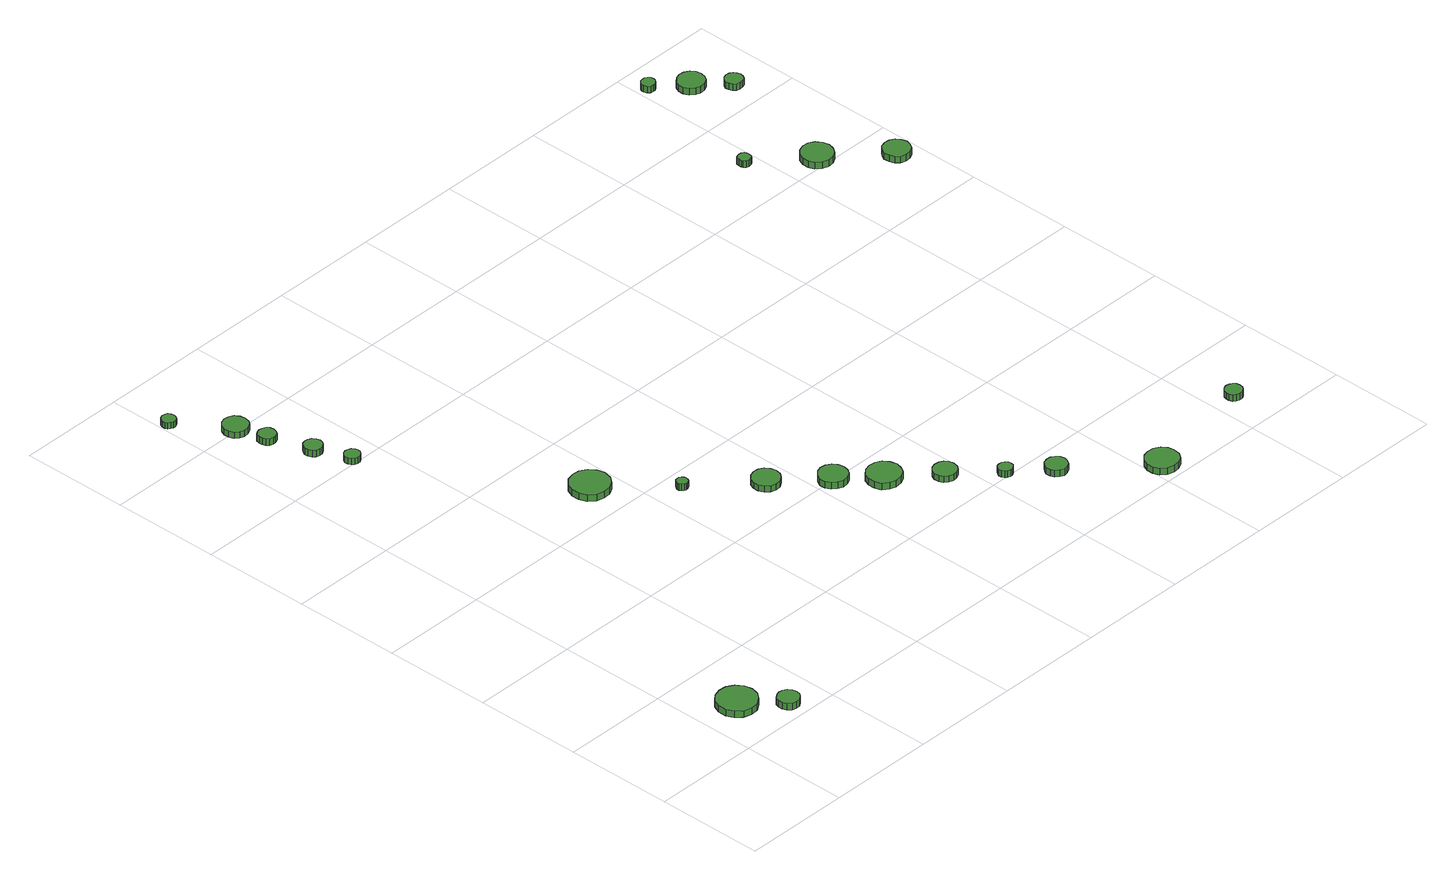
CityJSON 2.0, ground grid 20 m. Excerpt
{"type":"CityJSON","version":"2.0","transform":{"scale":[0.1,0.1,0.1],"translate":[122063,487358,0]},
"CityObjects":{
"tree1":{"type":"SolitaryVegetationObject","attributes":{"function":"something"},"geometry":[{"type":"MultiSurface","lod":"1","boundaries":[[[0,1,2,3,4,5,6,7,8,9,10,11,12,13,14]],[[15,16,17,18,19,20,21,22,23,24,25,26,27,28,29]],[[0,29,28,1]],[[1,28,27,2]],[[2,27,26,3]],[[3,26,25,4]],[[4,25,24,5]],[[5,24,23,6]],[[6,23,22,7]],[[7,22,21,8]],[[8,21,20,9]],[[9,20,19,10]],[[10,19,18,11]],[[11,18,17,12]],[[12,17,16,13]],[[13,16,15,14]],[[14,15,29,0]]]}]},
"tree2":{"type":"SolitaryVegetationObject","attributes":{"function":"something"},"geometry":[{"type":"MultiSurface","lod":"1","boundaries":[[[30,31,32,33,34,35,36,37,38,39,40,41,42,43,44]],[[45,46,47,48,49,50,51,52,53,54,55,56,57,58,59]],[[30,59,58,31]],[[31,58,57,32]],[[32,57,56,33]],[[33,56,55,34]],[[34,55,54,35]],[[35,54,53,36]],[[36,53,52,37]],[[37,52,51,38]],[[38,51,50,39]],[[39,50,49,40]],[[40,49,48,41]],[[41,48,47,42]],[[42,47,46,43]],[[43,46,45,44]],[[44,45,59,30]]]}]},
"tree3":{"type":"SolitaryVegetationObject","attributes":{"function":"something"},"geometry":[{"type":"MultiSurface","lod":"1","boundaries":[[[60,61,62,63,64,65,66,67,68,69,70,71,72,73,74]],[[75,76,77,78,79,80,81,82,83,84,85,86,87,88,89]],[[60,89,88,61]],[[61,88,87,62]],[[62,87,86,63]],[[63,86,85,64]],[[64,85,84,65]],[[65,84,83,66]],[[66,83,82,67]],[[67,82,81,68]],[[68,81,80,69]],[[69,80,79,70]],[[70,79,78,71]],[[71,78,77,72]],[[72,77,76,73]],[[73,76,75,74]],[[74,75,89,60]]]}]},
"tree4":{"type":"SolitaryVegetationObject","attributes":{"function":"something"},"geometry":[{"type":"MultiSurface","lod":"1","boundaries":[[[90,91,92,93,94,95,96,97,98,99,100,101,102,103,104]],[[105,106,107,108,109,110,111,112,113,114,115,116,117,118,119]],[[90,119,118,91]],[[91,118,117,92]],[[92,117,116,93]],[[93,116,115,94]],[[94,115,114,95]],[[95,114,113,96]],[[96,113,112,97]],[[97,112,111,98]],[[98,111,110,99]],[[99,110,109,100]],[[100,109,108,101]],[[101,108,107,102]],[[102,107,106,103]],[[103,106,105,104]],[[104,105,119,90]]]}]},
"tree5":{"type":"SolitaryVegetationObject","attributes":{"function":"something"},"geometry":[{"type":"MultiSurface","lod":"1","boundaries":[[[120,121,122,123,124,125,126,127,128,129,130,131,132,133,134]],[[135,136,137,138,139,140,141,142,143,144,145,146,147,148,149]],[[120,149,148,121]],[[121,148,147,122]],[[122,147,146,123]],[[123,146,145,124]],[[124,145,144,125]],[[125,144,143,126]],[[126,143,142,127]],[[127,142,141,128]],[[128,141,140,129]],[[129,140,139,130]],[[130,139,138,131]],[[131,138,137,132]],[[132,137,136,133]],[[133,136,135,134]],[[134,135,149,120]]]}]},
"tree6":{"type":"SolitaryVegetationObject","attributes":{"function":"something"},"geometry":[{"type":"MultiSurface","lod":"1","boundaries":[[[150,151,152,153,154,155,156,157,158,159,160,161,162,163,164]],[[165,166,167,168,169,170,171,172,173,174,175,176,177,178,179]],[[150,179,178,151]],[[151,178,177,152]],[[152,177,176,153]],[[153,176,175,154]],[[154,175,174,155]],[[155,174,173,156]],[[156,173,172,157]],[[157,172,171,158]],[[158,171,170,159]],[[159,170,169,160]],[[160,169,168,161]],[[161,168,167,162]],[[162,167,166,163]],[[163,166,165,164]],[[164,165,179,150]]]}]},
"tree7":{"type":"SolitaryVegetationObject","attributes":{"function":"something"},"geometry":[{"type":"MultiSurface","lod":"1","boundaries":[[[180,181,182,183,184,185,186,187,188,189,190,191,192,193,194]],[[195,196,197,198,199,200,201,202,203,204,205,206,207,208,209]],[[180,209,208,181]],[[181,208,207,182]],[[182,207,206,183]],[[183,206,205,184]],[[184,205,204,185]],[[185,204,203,186]],[[186,203,202,187]],[[187,202,201,188]],[[188,201,200,189]],[[189,200,199,190]],[[190,199,198,191]],[[191,198,197,192]],[[192,197,196,193]],[[193,196,195,194]],[[194,195,209,180]]]}]},
"tree8":{"type":"SolitaryVegetationObject","attributes":{"function":"something"},"geometry":[{"type":"MultiSurface","lod":"1","boundaries":[[[210,211,212,213,214,215,216,217,218,219,220,221,222,223,224]],[[225,226,227,228,229,230,231,232,233,234,235,236,237,238,239]],[[210,239,238,211]],[[211,238,237,212]],[[212,237,236,213]],[[213,236,235,214]],[[214,235,234,215]],[[215,234,233,216]],[[216,233,232,217]],[[217,232,231,218]],[[218,231,230,219]],[[219,230,229,220]],[[220,229,228,221]],[[221,228,227,222]],[[222,227,226,223]],[[223,226,225,224]],[[224,225,239,210]]]}]},
"tree9":{"type":"SolitaryVegetationObject","attributes":{"function":"something"},"geometry":[{"type":"MultiSurface","lod":"1","boundaries":[[[240,241,242,243,244,245,246,247,248,249,250,251,252,253,254]],[[255,256,257,258,259,260,261,262,263,264,265,266,267,268,269]],[[240,269,268,241]],[[241,268,267,242]],[[242,267,266,243]],[[243,266,265,244]],[[244,265,264,245]],[[245,264,263,246]],[[246,263,262,247]],[[247,262,261,248]],[[248,261,260,249]],[[249,260,259,250]],[[250,259,258,251]],[[251,258,257,252]],[[252,257,256,253]],[[253,256,255,254]],[[254,255,269,240]]]}]},
"tree10":{"type":"SolitaryVegetationObject","attributes":{"function":"something"},"geometry":[{"type":"MultiSurface","lod":"1","boundaries":[[[270,271,272,273,274,275,276,277,278,279,280,281,282,283,284]],[[285,286,287,288,289,290,291,292,293,294,295,296,297,298,299]],[[270,299,298,271]],[[271,298,297,272]],[[272,297,296,273]],[[273,296,295,274]],[[274,295,294,275]],[[275,294,293,276]],[[276,293,292,277]],[[277,292,291,278]],[[278,291,290,279]],[[279,290,289,280]],[[280,289,288,281]],[[281,288,287,282]],[[282,287,286,283]],[[283,286,285,284]],[[284,285,299,270]]]}]},
"tree11":{"type":"SolitaryVegetationObject","attributes":{"function":"something"},"geometry":[{"type":"MultiSurface","lod":"1","boundaries":[[[300,301,302,303,304,305,306,307,308,309,310,311,312,313,314]],[[315,316,317,318,319,320,321,322,323,324,325,326,327,328,329]],[[300,329,328,301]],[[301,328,327,302]],[[302,327,326,303]],[[303,326,325,304]],[[304,325,324,305]],[[305,324,323,306]],[[306,323,322,307]],[[307,322,321,308]],[[308,321,320,309]],[[309,320,319,310]],[[310,319,318,311]],[[311,318,317,312]],[[312,317,316,313]],[[313,316,315,314]],[[314,315,329,300]]]}]},
"tree12":{"type":"SolitaryVegetationObject","attributes":{"function":"something"},"geometry":[{"type":"MultiSurface","lod":"1","boundaries":[[[330,331,332,333,334,335,336,337,338,339,340,341,342,343,344]],[[345,346,347,348,349,350,351,352,353,354,355,356,357,358,359]],[[330,359,358,331]],[[331,358,357,332]],[[332,357,356,333]],[[333,356,355,334]],[[334,355,354,335]],[[335,354,353,336]],[[336,353,352,337]],[[337,352,351,338]],[[338,351,350,339]],[[339,350,349,340]],[[340,349,348,341]],[[341,348,347,342]],[[342,347,346,343]],[[343,346,345,344]],[[344,345,359,330]]]}]},
"tree13":{"type":"SolitaryVegetationObject","attributes":{"function":"something"},"geometry":[{"type":"MultiSurface","lod":"1","boundaries":[[[360,361,362,363,364,365,366,367,368,369,370,371,372,373,374]],[[375,376,377,378,379,380,381,382,383,384,385,386,387,388,389]],[[360,389,388,361]],[[361,388,387,362]],[[362,387,386,363]],[[363,386,385,364]],[[364,385,384,365]],[[365,384,383,366]],[[366,383,382,367]],[[367,382,381,368]],[[368,381,380,369]],[[369,380,379,370]],[[370,379,378,371]],[[371,378,377,372]],[[372,377,376,373]],[[373,376,375,374]],[[374,375,389,360]]]}]},
"tree14":{"type":"SolitaryVegetationObject","attributes":{"function":"something"},"geometry":[{"type":"MultiSurface","lod":"1","boundaries":[[[390,391,392,393,394,395,396,397,398,399,400,401,402,403,404]],[[405,406,407,408,409,410,411,412,413,414,415,416,417,418,419]],[[390,419,418,391]],[[391,418,417,392]],[[392,417,416,393]],[[393,416,415,394]],[[394,415,414,395]],[[395,414,413,396]],[[396,413,412,397]],[[397,412,411,398]],[[398,411,410,399]],[[399,410,409,400]],[[400,409,408,401]],[[401,408,407,402]],[[402,407,406,403]],[[403,406,405,404]],[[404,405,419,390]]]}]},
"tree15":{"type":"SolitaryVegetationObject","attributes":{"function":"something"},"geometry":[{"type":"MultiSurface","lod":"1","boundaries":[[[420,421,422,423,424,425,426,427,428,429,430,431,432,433,434]],[[435,436,437,438,439,440,441,442,443,444,445,446,447,448,449]],[[420,449,448,421]],[[421,448,447,422]],[[422,447,446,423]],[[423,446,445,424]],[[424,445,444,425]],[[425,444,443,426]],[[426,443,442,427]],[[427,442,441,428]],[[428,441,440,429]],[[429,440,439,430]],[[430,439,438,431]],[[431,438,437,432]],[[432,437,436,433]],[[433,436,435,434]],[[434,435,449,420]]]}]},
"tree16":{"type":"SolitaryVegetationObject","attributes":{"function":"something"},"geometry":[{"type":"MultiSurface","lod":"1","boundaries":[[[450,451,452,453,454,455,456,457,458,459,460,461,462,463,464]],[[465,466,467,468,469,470,471,472,473,474,475,476,477,478,479]],[[450,479,478,451]],[[451,478,477,452]],[[452,477,476,453]],[[453,476,475,454]],[[454,475,474,455]],[[455,474,473,456]],[[456,473,472,457]],[[457,472,471,458]],[[458,471,470,459]],[[459,470,469,460]],[[460,469,468,461]],[[461,468,467,462]],[[462,467,466,463]],[[463,466,465,464]],[[464,465,479,450]]]}]},
"tree17":{"type":"SolitaryVegetationObject","attributes":{"function":"something"},"geometry":[{"type":"MultiSurface","lod":"1","boundaries":[[[480,481,482,483,484,485,486,487,488,489,490,491,492,493,494]],[[495,496,497,498,499,500,501,502,503,504,505,506,507,508,509]],[[480,509,508,481]],[[481,508,507,482]],[[482,507,506,483]],[[483,506,505,484]],[[484,505,504,485]],[[485,504,503,486]],[[486,503,502,487]],[[487,502,501,488]],[[488,501,500,489]],[[489,500,499,490]],[[490,499,498,491]],[[491,498,497,492]],[[492,497,496,493]],[[493,496,495,494]],[[494,495,509,480]]]}]},
"tree18":{"type":"SolitaryVegetationObject","attributes":{"function":"something"},"geometry":[{"type":"MultiSurface","lod":"1","boundaries":[[[510,511,512,513,514,515,516,517,518,519,520,521,522,523,524]],[[525,526,527,528,529,530,531,532,533,534,535,536,537,538,539]],[[510,539,538,511]],[[511,538,537,512]],[[512,537,536,513]],[[513,536,535,514]],[[514,535,534,515]],[[515,534,533,516]],[[516,533,532,517]],[[517,532,531,518]],[[518,531,530,519]],[[519,530,529,520]],[[520,529,528,521]],[[521,528,527,522]],[[522,527,526,523]],[[523,526,525,524]],[[524,525,539,510]]]}]},
"tree19":{"type":"SolitaryVegetationObject","attributes":{"function":"something"},"geometry":[{"type":"MultiSurface","lod":"1","boundaries":[[[540,541,542,543,544,545,546,547,548,549,550,551,552,553,554]],[[555,556,557,558,559,560,561,562,563,564,565,566,567,568,569]],[[540,569,568,541]],[[541,568,567,542]],[[542,567,566,543]],[[543,566,565,544]],[[544,565,564,545]],[[545,564,563,546]],[[546,563,562,547]],[[547,562,561,548]],[[548,561,560,549]],[[549,560,559,550]],[[550,559,558,551]],[[551,558,557,552]],[[552,557,556,553]],[[553,556,555,554]],[[554,555,569,540]]]}]},
"tree20":{"type":"SolitaryVegetationObject","attributes":{"function":"something"},"geometry":[{"type":"MultiSurface","lod":"1","boundaries":[[[570,571,572,573,574,575,576,577,578,579,580,581,582,583,584]],[[585,586,587,588,589,590,591,592,593,594,595,596,597,598,599]],[[570,599,598,571]],[[571,598,597,572]],[[572,597,596,573]],[[573,596,595,574]],[[574,595,594,575]],[[575,594,593,576]],[[576,593,592,577]],[[577,592,591,578]],[[578,591,590,579]],[[579,590,589,580]],[[580,589,588,581]],[[581,588,587,582]],[[582,587,586,583]],[[583,586,585,584]],[[584,585,599,570]]]}]},
"tree21":{"type":"SolitaryVegetationObject","attributes":{"function":"something"},"geometry":[{"type":"MultiSurface","lod":"1","boundaries":[[[600,601,602,603,604,605,606,607,608,609,610,611,612,613,614]],[[615,616,617,618,619,620,621,622,623,624,625,626,627,628,629]],[[600,629,628,601]],[[601,628,627,602]],[[602,627,626,603]],[[603,626,625,604]],[[604,625,624,605]],[[605,624,623,606]],[[606,623,622,607]],[[607,622,621,608]],[[608,621,620,609]],[[609,620,619,610]],[[610,619,618,611]],[[611,618,617,612]],[[612,617,616,613]],[[613,616,615,614]],[[614,615,629,600]]]}]},
"tree22":{"type":"SolitaryVegetationObject","attributes":{"function":"something"},"geometry":[{"type":"MultiSurface","lod":"1","boundaries":[[[630,631,632,633,634,635,636,637,638,639,640,641,642,643,644]],[[645,646,647,648,649,650,651,652,653,654,655,656,657,658,659]],[[630,659,658,631]],[[631,658,657,632]],[[632,657,656,633]],[[633,656,655,634]],[[634,655,654,635]],[[635,654,653,636]],[[636,653,652,637]],[[637,652,651,638]],[[638,651,650,639]],[[639,650,649,640]],[[640,649,648,641]],[[641,648,647,642]],[[642,647,646,643]],[[643,646,645,644]],[[644,645,659,630]]]}]},
"tree23":{"type":"SolitaryVegetationObject","attributes":{"function":"something"},"geometry":[{"type":"MultiSurface","lod":"1","boundaries":[[[660,661,662,663,664,665,666,667,668,669,670,671,672,673,674]],[[675,676,677,678,679,680,681,682,683,684,685,686,687,688,689]],[[660,689,688,661]],[[661,688,687,662]],[[662,687,686,663]],[[663,686,685,664]],[[664,685,684,665]],[[665,684,683,666]],[[666,683,682,667]],[[667,682,681,668]],[[668,681,680,669]],[[669,680,679,670]],[[670,679,678,671]],[[671,678,677,672]],[[672,677,676,673]],[[673,676,675,674]],[[674,675,689,660]]]}]}
},
"vertices":[
[109,92,17],[106,107,17],[97,119,17],[84,127,17],[70,128,17],[55,124,17],[44,114,17],[38,100,17],[38,85,17],[44,71,17],[55,61,17],[70,57,17],[84,58,17],[97,66,17],[106,78,17],[106,78,4],[97,66,4],[84,58,4],[70,57,4],[55,61,4],[44,71,4],[38,85,4],[38,100,4],[44,114,4],[55,124,4],[70,128,4],[84,127,4],[97,119,4],[106,107,4],[109,92,4],
[154,35,16],[152,43,16],[147,50,16],[140,54,16],[132,55,16],[124,52,16],[118,47,16],[115,39,16],[115,31,16],[118,24,16],[124,18,16],[132,16,16],[140,16,16],[147,21,16],[152,27,16],[152,27,3],[147,21,3],[140,16,3],[132,16,3],[124,18,3],[118,24,3],[115,31,3],[115,39,3],[118,47,3],[124,52,3],[132,55,3],[140,54,3],[147,50,3],[152,43,3],[154,35,3],
[26,1290,17],[25,1295,17],[22,1300,17],[17,1302,17],[12,1303,17],[7,1301,17],[3,1298,17],[1,1293,17],[1,1287,17],[3,1282,17],[7,1279,17],[12,1277,17],[17,1278,17],[22,1280,17],[25,1285,17],[25,1285,5],[22,1280,5],[17,1278,5],[12,1277,5],[7,1279,5],[3,1282,5],[1,1287,5],[1,1293,5],[3,1298,5],[7,1301,5],[12,1303,5],[17,1302,5],[22,1300,5],[25,1295,5],[26,1290,5],
[109,1147,15],[108,1154,15],[104,1159,15],[98,1162,15],[92,1163,15],[85,1161,15],[80,1157,15],[78,1150,15],[78,1144,15],[80,1138,15],[85,1133,15],[92,1131,15],[98,1132,15],[104,1135,15],[108,1141,15],[108,1141,2],[104,1135,2],[98,1132,2],[92,1131,2],[85,1133,2],[80,1138,2],[78,1144,2],[78,1150,2],[80,1157,2],[85,1161,2],[92,1163,2],[98,1162,2],[104,1159,2],[108,1154,2],[109,1147,2],
[100,1202,15],[98,1211,15],[93,1219,15],[84,1224,15],[75,1225,15],[66,1222,15],[59,1215,15],[55,1206,15],[55,1197,15],[59,1188,15],[66,1182,15],[75,1179,15],[84,1180,15],[93,1185,15],[98,1192,15],[98,1192,3],[93,1185,3],[84,1180,3],[75,1179,3],[66,1182,3],[59,1188,3],[55,1197,3],[55,1206,3],[59,1215,3],[66,1222,3],[75,1225,3],[84,1224,3],[93,1219,3],[98,1211,3],[100,1202,3],
[139,1072,14],[137,1079,14],[133,1085,14],[127,1088,14],[120,1089,14],[114,1087,14],[109,1082,14],[106,1076,14],[106,1069,14],[109,1062,14],[114,1058,14],[120,1056,14],[127,1056,14],[133,1060,14],[137,1065,14],[137,1065,1],[133,1060,1],[127,1056,1],[120,1056,1],[114,1058,1],[109,1062,1],[106,1069,1],[106,1076,1],[109,1082,1],[114,1087,1],[120,1089,1],[127,1088,1],[133,1085,1],[137,1079,1],[139,1072,1],
[161,1009,14],[160,1014,14],[156,1019,14],[151,1022,14],[145,1023,14],[140,1021,14],[136,1017,14],[133,1012,14],[133,1006,14],[136,1001,14],[140,997,14],[145,995,14],[151,995,14],[156,998,14],[160,1003,14],[160,1003,2],[156,998,2],[151,995,2],[145,995,2],[140,997,2],[136,1001,2],[133,1006,2],[133,1012,2],[136,1017,2],[140,1021,2],[145,1023,2],[151,1022,2],[156,1019,2],[160,1014,2],[161,1009,2],
[379,667,21],[376,681,21],[367,693,21],[354,701,21],[340,702,21],[326,698,21],[315,688,21],[309,674,21],[309,660,21],[315,646,21],[326,636,21],[340,632,21],[354,633,21],[367,641,21],[376,652,21],[376,652,8],[367,641,8],[354,633,8],[340,632,8],[326,636,8],[315,646,8],[309,660,8],[309,674,8],[315,688,8],[326,698,8],[340,702,8],[354,701,8],[367,693,8],[376,681,8],[379,667,8],
[463,565,16],[462,569,16],[460,572,16],[456,575,16],[452,575,16],[448,574,16],[445,571,16],[443,567,16],[443,563,16],[445,559,16],[448,556,16],[452,555,16],[456,555,16],[460,557,16],[462,561,16],[462,561,3],[460,557,3],[456,555,3],[452,555,3],[448,556,3],[445,559,3],[443,563,3],[443,567,3],[445,571,3],[448,574,3],[452,575,3],[456,575,3],[460,572,3],[462,569,3],[463,565,3],
[578,473,15],[576,483,15],[570,492,15],[561,497,15],[551,498,15],[541,495,15],[533,488,15],[529,478,15],[529,468,15],[533,458,15],[541,451,15],[551,448,15],[561,449,15],[570,455,15],[576,463,15],[576,463,3],[570,455,3],[561,449,3],[551,448,3],[541,451,3],[533,458,3],[529,468,3],[529,478,3],[533,488,3],[541,495,3],[551,498,3],[561,497,3],[570,492,3],[576,483,3],[578,473,3],
[660,400,15],[658,411,15],[652,419,15],[643,425,15],[632,426,15],[622,423,15],[614,415,15],[609,406,15],[609,395,15],[614,385,15],[622,378,15],[632,374,15],[643,376,15],[652,381,15],[658,390,15],[658,390,2],[652,381,2],[643,376,2],[632,374,2],[622,378,2],[614,385,2],[609,395,2],[609,406,2],[614,415,2],[622,423,2],[632,426,2],[643,425,2],[652,419,2],[658,411,2],[660,400,2],
[725,343,14],[722,355,14],[715,366,14],[704,372,14],[691,373,14],[679,370,14],[669,361,14],[664,349,14],[664,337,14],[669,325,14],[679,317,14],[691,313,14],[704,314,14],[715,320,14],[722,331,14],[722,331,1],[715,320,1],[704,314,1],[691,313,1],[679,317,1],[669,325,1],[664,337,1],[664,349,1],[669,361,1],[679,370,1],[691,373,1],[704,372,1],[715,366,1],[722,355,1],[725,343,1],
[789,277,14],[787,286,14],[782,293,14],[774,297,14],[766,298,14],[757,295,14],[751,289,14],[747,281,14],[747,272,14],[751,264,14],[757,259,14],[766,256,14],[774,257,14],[782,261,14],[787,268,14],[787,268,2],[782,261,2],[774,257,2],[766,256,2],[757,259,2],[751,264,2],[747,272,2],[747,281,2],[751,289,2],[757,295,2],[766,298,2],[774,297,2],[782,293,2],[787,286,2],[789,277,2],
[852,210,14],[851,215,14],[847,219,14],[843,222,14],[838,222,14],[832,221,14],[829,217,14],[826,212,14],[826,207,14],[829,202,14],[832,199,14],[838,197,14],[843,197,14],[847,200,14],[851,204,14],[851,204,1],[847,200,1],[843,197,1],[838,197,1],[832,199,1],[829,202,1],[826,207,1],[826,212,1],[829,217,1],[832,221,1],[838,222,1],[843,222,1],[847,219,1],[851,215,1],[852,210,1],
[921,155,14],[919,163,14],[914,169,14],[907,174,14],[899,174,14],[891,172,14],[885,166,14],[882,159,14],[882,151,14],[885,143,14],[891,138,14],[899,135,14],[907,136,14],[914,140,14],[919,147,14],[919,147,1],[914,140,1],[907,136,1],[899,135,1],[891,138,1],[885,143,1],[882,151,1],[882,159,1],[885,166,1],[891,172,1],[899,174,1],[907,174,1],[914,169,1],[919,163,1],[921,155,1],
[1056,38,16],[1054,50,16],[1047,60,16],[1036,66,16],[1024,67,16],[1012,64,16],[1003,55,16],[998,44,16],[998,32,16],[1003,21,16],[1012,13,16],[1024,9,16],[1036,10,16],[1047,16,16],[1054,26,16],[1054,26,3],[1047,16,3],[1036,10,3],[1024,9,3],[1012,13,3],[1003,21,3],[998,32,3],[998,44,3],[1003,55,3],[1012,64,3],[1024,67,3],[1036,66,3],[1047,60,3],[1054,50,3],[1056,38,3],
[1259,81,16],[1258,88,16],[1254,93,16],[1249,96,16],[1242,97,16],[1236,95,16],[1231,90,16],[1229,84,16],[1229,78,16],[1231,72,16],[1236,68,16],[1242,66,16],[1249,66,16],[1254,70,16],[1258,75,16],[1258,75,3],[1254,70,3],[1249,66,3],[1242,66,3],[1236,68,3],[1231,72,3],[1229,78,3],[1229,84,3],[1231,90,3],[1236,95,3],[1242,97,3],[1249,96,3],[1254,93,3],[1258,88,3],[1259,81,3],
[1178,1089,24],[1177,1093,24],[1175,1097,24],[1170,1100,24],[1166,1100,24],[1161,1099,24],[1157,1096,24],[1156,1091,24],[1156,1086,24],[1157,1082,24],[1161,1079,24],[1166,1077,24],[1170,1078,24],[1175,1080,24],[1177,1084,24],[1177,1084,11],[1175,1080,11],[1170,1078,11],[1166,1077,11],[1161,1079,11],[1157,1082,11],[1156,1086,11],[1156,1091,11],[1157,1096,11],[1161,1099,11],[1166,1100,11],[1170,1100,11],[1175,1097,11],[1177,1093,11],[1178,1089,11],
[1285,1011,24],[1282,1023,24],[1275,1033,24],[1265,1039,24],[1253,1040,24],[1242,1036,24],[1233,1028,24],[1228,1017,24],[1228,1005,24],[1233,995,24],[1242,987,24],[1253,983,24],[1265,984,24],[1275,990,24],[1282,1000,24],[1282,1000,11],[1275,990,11],[1265,984,11],[1253,983,11],[1242,987,11],[1233,995,11],[1228,1005,11],[1228,1017,11],[1233,1028,11],[1242,1036,11],[1253,1040,11],[1265,1039,11],[1275,1033,11],[1282,1023,11],[1285,1011,11],
[1224,1342,25],[1223,1347,25],[1220,1351,25],[1215,1354,25],[1210,1354,25],[1205,1353,25],[1201,1349,25],[1199,1345,25],[1199,1340,25],[1201,1335,25],[1205,1331,25],[1210,1330,25],[1215,1330,25],[1220,1333,25],[1223,1337,25],[1223,1337,12],[1220,1333,12],[1215,1330,12],[1210,1330,12],[1205,1331,12],[1201,1335,12],[1199,1340,12],[1199,1345,12],[1201,1349,12],[1205,1353,12],[1210,1354,12],[1215,1354,12],[1220,1351,12],[1223,1347,12],[1224,1342,12],
[1377,925,24],[1374,935,24],[1369,943,24],[1360,948,24],[1350,949,24],[1340,946,24],[1333,939,24],[1329,930,24],[1329,920,24],[1333,911,24],[1340,904,24],[1350,901,24],[1360,902,24],[1369,907,24],[1374,915,24],[1374,915,11],[1369,907,11],[1360,902,11],[1350,901,11],[1340,904,11],[1333,911,11],[1329,920,11],[1329,930,11],[1333,939,11],[1340,946,11],[1350,949,11],[1360,948,11],[1369,943,11],[1374,935,11],[1377,925,11],
[1287,1295,25],[1285,1305,25],[1279,1313,25],[1270,1318,25],[1260,1319,25],[1251,1316,25],[1243,1309,25],[1239,1300,25],[1239,1290,25],[1243,1281,25],[1251,1274,25],[1260,1271,25],[1270,1272,25],[1279,1277,25],[1285,1285,25],[1285,1285,12],[1279,1277,12],[1270,1272,12],[1260,1271,12],[1251,1274,12],[1243,1281,12],[1239,1290,12],[1239,1300,12],[1243,1309,12],[1251,1316,12],[1260,1319,12],[1270,1318,12],[1279,1313,12],[1285,1305,12],[1287,1295,12],
[1329,1247,25],[1327,1253,25],[1324,1259,25],[1318,1262,25],[1311,1263,25],[1305,1261,25],[1300,1256,25],[1297,1250,25],[1297,1244,25],[1300,1238,25],[1305,1233,25],[1311,1231,25],[1318,1232,25],[1324,1235,25],[1327,1240,25],[1327,1240,12],[1324,1235,12],[1318,1232,12],[1311,1231,12],[1305,1233,12],[1300,1238,12],[1297,1244,12],[1297,1250,12],[1300,1256,12],[1305,1261,12],[1311,1263,12],[1318,1262,12],[1324,1259,12],[1327,1253,12],[1329,1247,12]
]}
